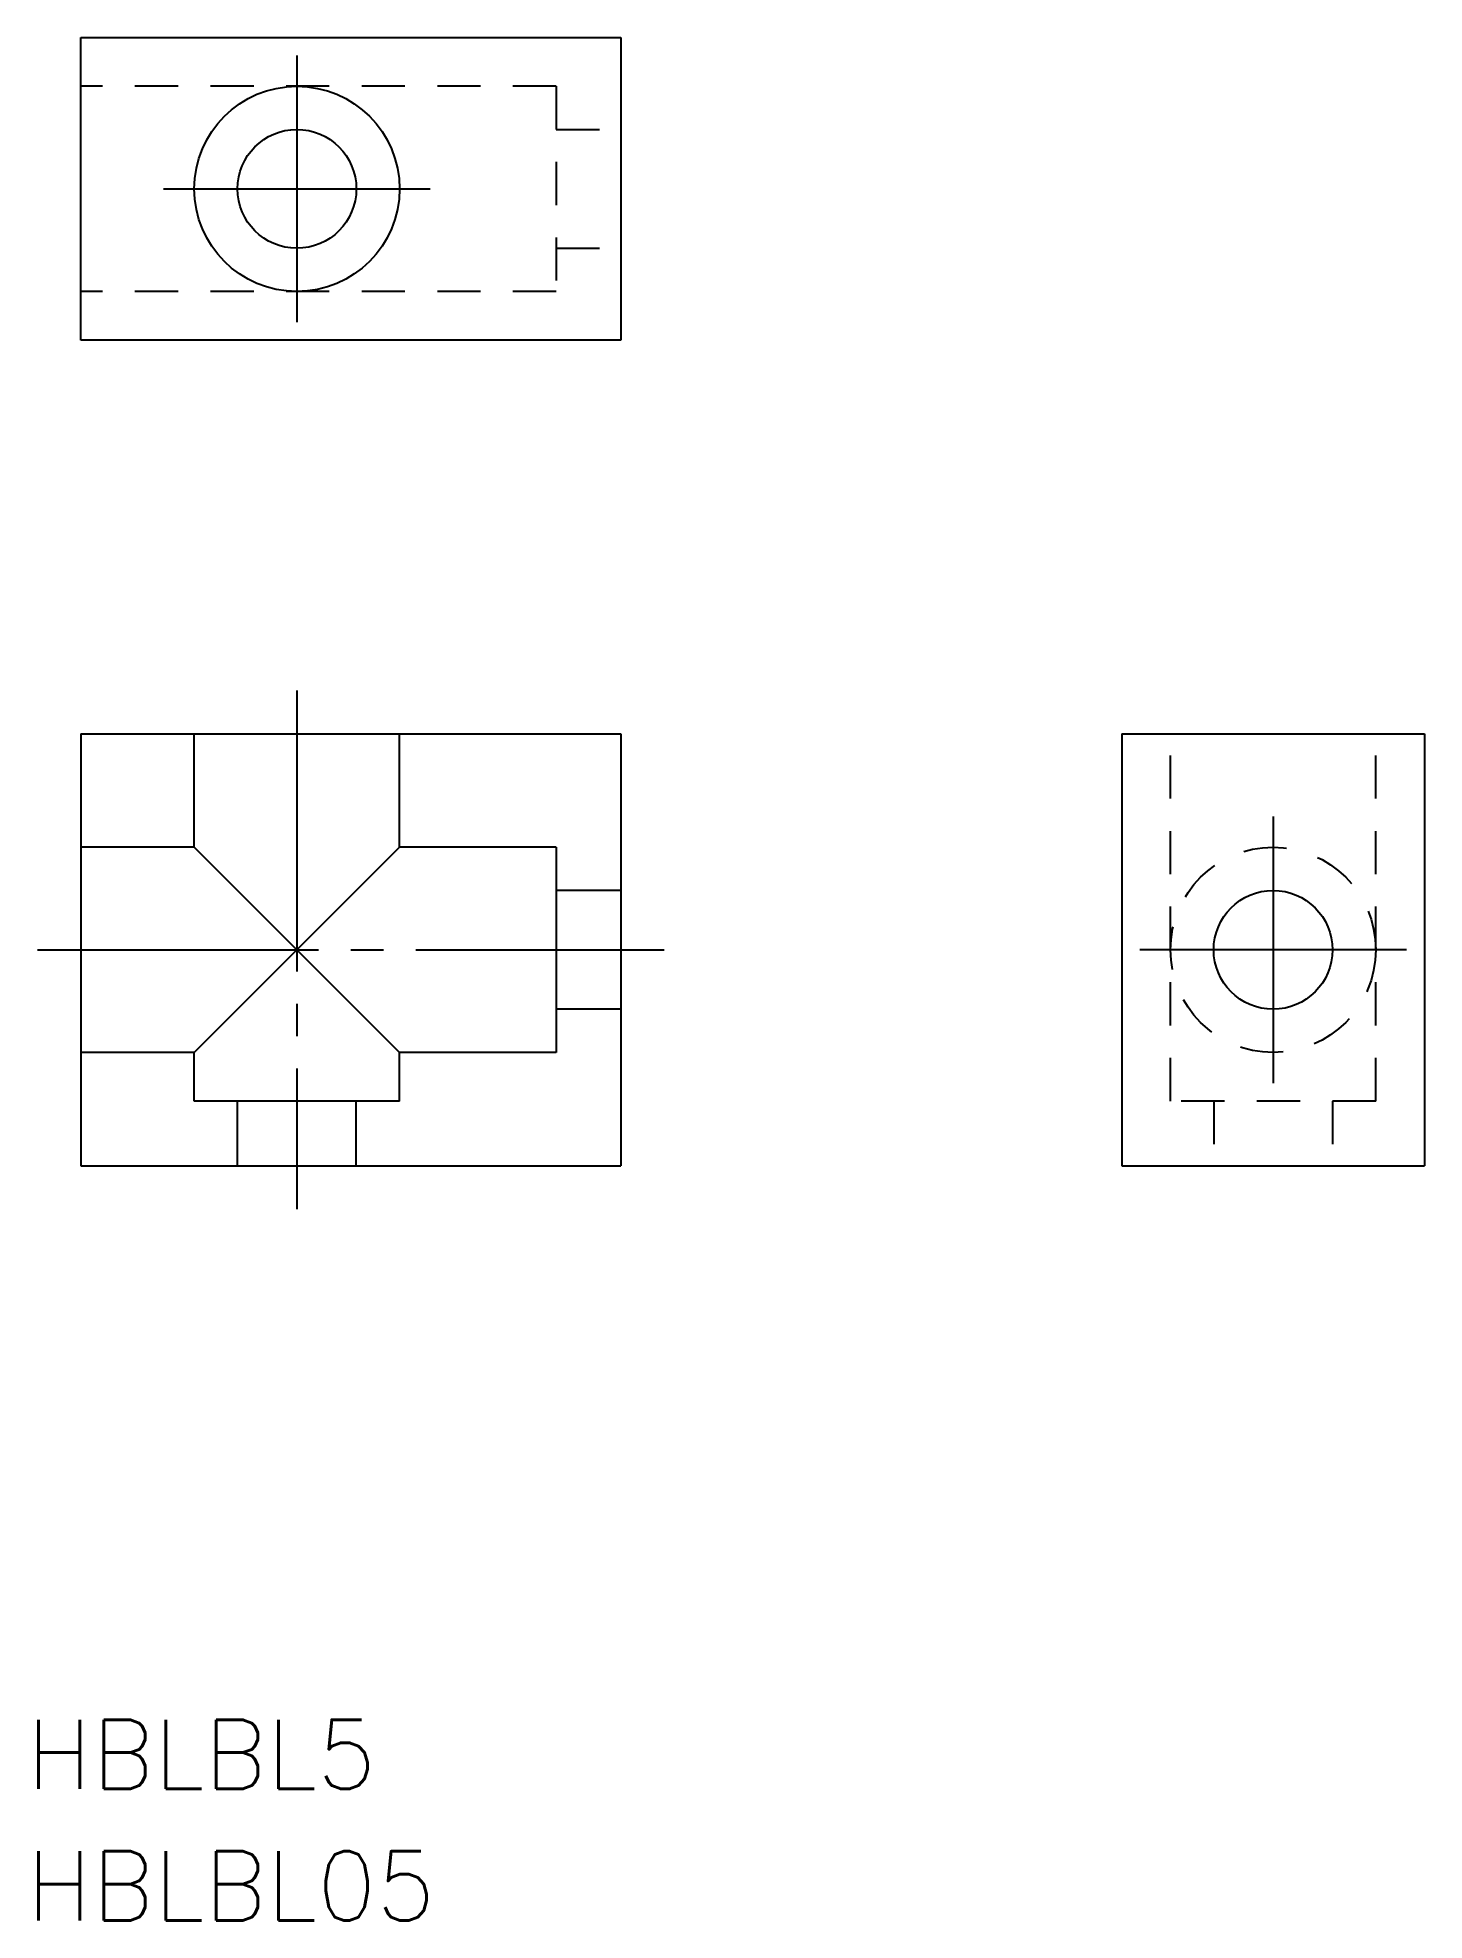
# Model space of a CAD drawing. Extents: x -7 to 319, y 110 to 361.
# Drawn here: x -7.2 to 57, y 110.5 to 197.7 of the extents above; entities outside this region: 1.
import ezdxf

# ---------------------------------------------------------------- set-up
doc = ezdxf.new("R2010")
doc.units = 0
doc.header["$PDMODE"] = 64
doc.linetypes.add('CENTER', pattern=[17.5, 13, -1.5, 1.5, -1.5])
doc.linetypes.add('DASHED', pattern=[3.5, 2, -1.5])
doc.layers.get('0').update_dxf_attribs({"linetype": 'CONTINUOUS'})
doc.layers.get('DEFPOINTS').update_dxf_attribs({"linetype": 'CONTINUOUS'})
doc.layers.add('CENTER', color=1, linetype='CENTER')
doc.styles.get("Standard").update_dxf_attribs({"font": 'txt.shx', "bigfont": '@extfont2.shx'})
doc.dimstyles.get("Standard").update_dxf_attribs({"dimtxt": 0.18, "dimasz": 0.18, "dimexe": 0.18, "dimexo": 0.0625, "dimgap": 0.09, "dimtad": 0, "dimtih": 1, "dimtoh": 1, "dimzin": 0, "dimcen": 0.09, "dimazin": 3, "dimtfac": 1, "dimtofl": 0, "dimtmove": 0, "dimatfit": 3})

# ---------------------------------------------------------------- blocks, each defined once
blk = doc.blocks.new('*D0')
at = {"color": 0, "linetype": 'DASHED'}
for p, q in [((309.774, 360.973), (318.774, 360.973)), ((317.774, 357.973), (317.774, 343.973)), ((309.774, 340.973), (318.774, 340.973))]:
    blk.add_line(p, q, dxfattribs=at)
for points in [[(317.274, 357.973), (318.274, 357.973), (317.774, 360.973)], [(317.274, 343.973), (318.274, 343.973), (317.774, 340.973)]]:
    blk.add_solid(points, dxfattribs=at)
at = {"layer": 'DEFPOINTS', "color": 0, "linetype": 'DASHED'}
for p in [(308.774, 360.973), (308.774, 340.973), (317.774, 340.973)]:
    blk.add_point(p, dxfattribs=at)
at = {"color": 0}
blk.add_text('20', height=3.2, dxfattribs=at).set_placement((308.774, 345.309))

msp = doc.modelspace()

# ---------------------------------------------------------------- linework, layer by layer
at = {"color": 7, "linetype": 'CONTINUOUS'}
for p, q in [((-5.20907, 197.66786), (19.79093, 197.66786)), ((-5.20907, 183.66786), (-5.20907, 197.66786)), ((19.79093, 197.66786), (19.79093, 183.66786)), ((19.79093, 183.66786), (-5.20907, 183.66786)), ((-5.20907, 165.43385), (19.79093, 165.43385)), ((-5.20907, 165.43385), (-5.20907, 145.43385)), ((0.04093, 160.18385), (0.04093, 165.43385)), ((9.54093, 160.18385), (9.54093, 165.43385)), ((19.79093, 165.43385), (19.79093, 145.43385)), ((42.97487, 165.43385), (42.97487, 145.43385)), ((42.97487, 165.43385), (56.97487, 165.43385)), ((56.97487, 165.43385), (56.97487, 145.43385)), ((0.04093, 160.18385), (-5.20907, 160.18385)), ((0.04093, 150.68385), (9.54093, 160.18385)), ((0.04093, 160.18385), (9.54093, 150.68385)), ((16.79093, 160.18385), (9.54093, 160.18385)), ((16.79093, 160.18385), (16.79093, 150.68385)), ((19.79093, 158.18385), (16.79093, 158.18385)), ((19.79093, 152.68385), (16.79093, 152.68385)), ((0.04093, 150.68385), (-5.20907, 150.68385)), ((0.04093, 148.43385), (0.04093, 150.68385)), ((9.54093, 148.43385), (9.54093, 150.68385)), ((16.79093, 150.68385), (9.54093, 150.68385)), ((9.54093, 148.43385), (0.04093, 148.43385)), ((2.04093, 145.43385), (2.04093, 148.43385)), ((7.54093, 145.43385), (7.54093, 148.43385)), ((-5.20907, 145.43385), (19.79093, 145.43385)), ((42.97487, 145.43385), (56.97487, 145.43385))]:
    msp.add_line(p, q, dxfattribs=at)
at = {"color": 3, "linetype": 'DASHED'}
for p, q in [((16.79093, 195.41786), (-5.20907, 195.41786)), ((16.79093, 195.41786), (16.79093, 185.91786)), ((16.79093, 193.41786), (19.79093, 193.41786)), ((16.79093, 187.91786), (19.79093, 187.91786)), ((16.79093, 185.91786), (-5.20907, 185.91786)), ((45.22487, 148.43385), (45.22487, 165.43385)), ((54.72487, 148.43385), (54.72487, 165.43385)), ((54.72487, 148.43385), (45.22487, 148.43385)), ((47.22487, 148.43385), (47.22487, 145.43385)), ((52.72487, 148.43385), (52.72487, 145.43385))]:
    msp.add_line(p, q, dxfattribs=at)
at = {"color": 7, "linetype": 'CONTINUOUS'}
for centre, radius in [((4.79093, 190.66786), 4.75), ((4.79093, 190.66786), 2.75), ((49.97487, 155.43385), 2.75)]:
    msp.add_circle(centre, radius, dxfattribs=at)
at = {"color": 3, "linetype": 'DASHED'}
msp.add_circle((49.97487, 155.43385), 4.75, dxfattribs=at)
at = {"layer": 'CENTER', "color": 1, "linetype": 'CENTER'}
for p, q in [((4.79093, 196.84286), (4.79093, 184.49286)), ((-1.38407, 190.66786), (10.96593, 190.66786)), ((4.79093, 167.43385), (4.79093, 143.43385)), ((49.97487, 161.60885), (49.97487, 149.25885)), ((-7.20907, 155.43385), (21.79093, 155.43385)), ((56.14987, 155.43385), (43.79987, 155.43385))]:
    msp.add_line(p, q, dxfattribs=at)

# ---------------------------------------------------------------- texts
at = {"color": 7, "linetype": 'CONTINUOUS'}
for s, p in [('HBLBL5', (-7.71895, 116.58781)), ('HBLBL05', (-7.71895, 110.49895))]:
    msp.add_text(s, height=3.2, dxfattribs=at).set_placement(p)

# ---------------------------------------------------------------- dimensions: what is measured, and where the dimension line sits
at = {"color": 3, "linetype": 'DASHED'}
dim = msp.add_linear_dim(base=(317.7738, 340.97273), p1=(308.7738, 360.97273), p2=(308.7738, 340.97273), angle=90, dimstyle='Standard', override={"dimdec": 4, "dimtdec": 4, "dimtmove": 0, "dimtzin": 0}, dxfattribs=at)
dim.commit()
dim.dimension.update_dxf_attribs({"geometry": '*D0', "text_midpoint": (315.1738, 350.97273)})

doc.saveas('drawing.dxf')
